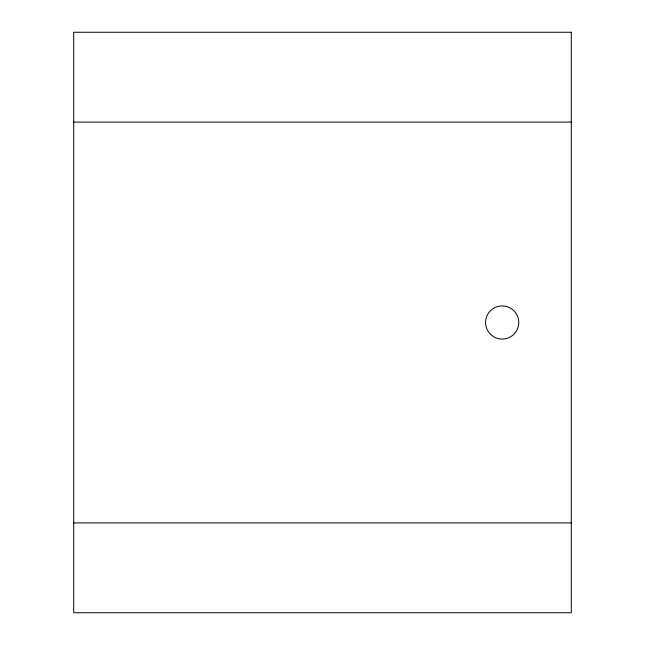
<?xml version="1.0" encoding="UTF-8"?>
<svg xmlns="http://www.w3.org/2000/svg" width="645" height="645" viewBox="0 0 645 645"><rect width="100%" height="100%" fill="white"/><g stroke="black" fill="none" stroke-linecap="round" stroke-linejoin="round"><path stroke-width="0.97" d="M73.715 122.09L571.285 122.09M73.715 522.91L571.285 522.91M571.285 32.25L73.715 32.25L73.715 612.75L571.285 612.75L571.285 32.25M490.45 334.231A16.585 16.585 0 0 0 518.201 326.789A16.585 16.585 0 0 0 497.884 306.48A16.585 16.585 0 0 0 490.45 334.231"/></g></svg>
